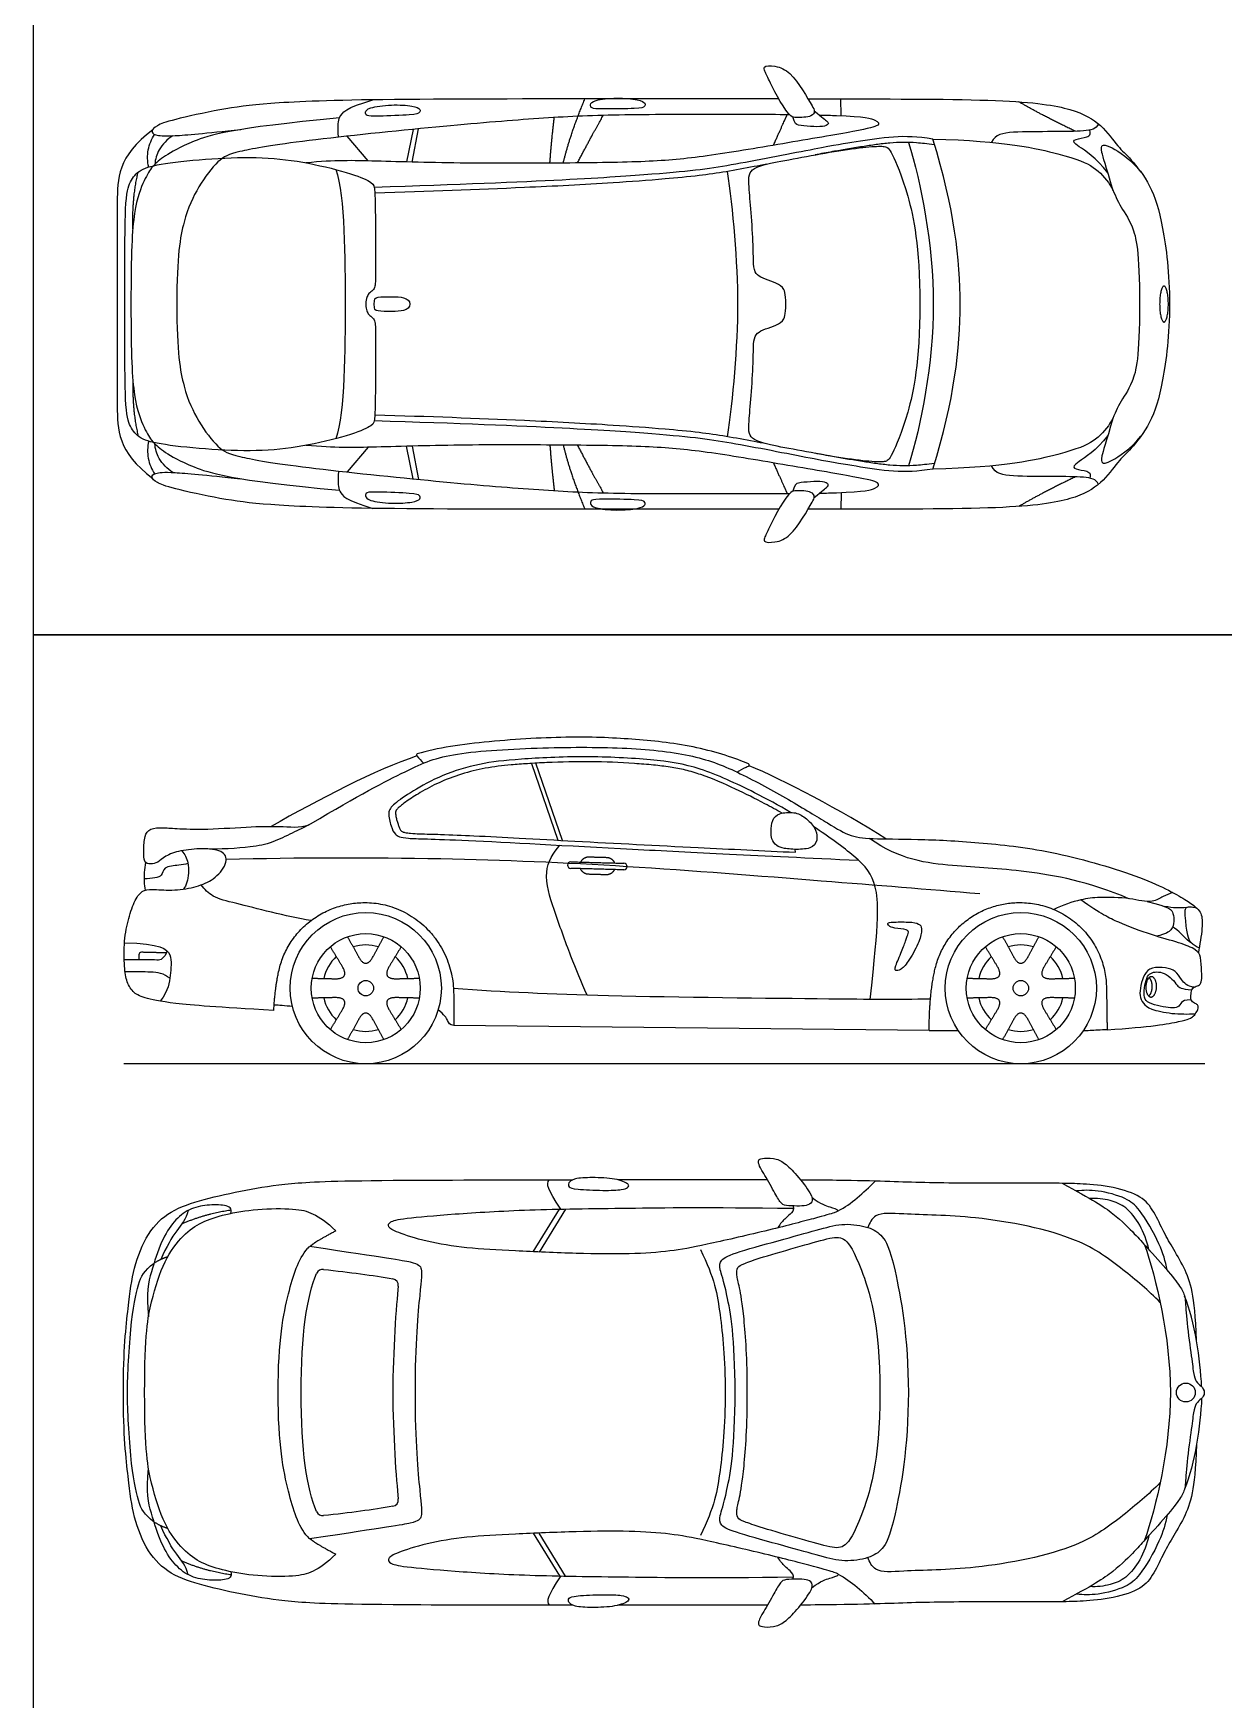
# Model space of a CAD drawing. Header units: millimetres. Extents: x 0.5 to 46.1, y 0.3 to 28.2.
# Drawn here: x 11.79 to 16.89, y 14.32 to 21.47 of the extents above; entities that cross this region are included whole.
import ezdxf

# ---------------------------------------------------------------- set-up
doc = ezdxf.new("R2010")
doc.units = ezdxf.units.MM
for name, color, linetype, true_color in [('AG-DETAIL', 7, 'Continuous', 0x66ffff), ('AG-DIAGRAM', 7, 'Continuous', 0xfecc66), ('AG-TRANSPORT', 7, 'Continuous', 0x66ccff), ('X-VPRT', 6, 'Continuous', 0xff00ff)]:
    doc.layers.add(name, color=color, linetype=linetype, true_color=true_color)

msp = doc.modelspace()

# ---------------------------------------------------------------- linework, layer by layer
at = {"layer": 'AG-DETAIL'}
msp.add_open_spline([(15.8475, 17.7773), (15.621, 17.7964), (15.1685, 17.8321), (14.3244, 17.8997), (13.5372, 17.9332), (12.9215, 17.9325), (12.615, 17.9243)], degree=3, knots=[0, 0, 0, 0, 1.495798, 3.151066, 4.771903, 6.509176, 6.509176, 6.509176, 6.509176], dxfattribs=at)
at = {"layer": 'AG-DIAGRAM'}
msp.add_lwpolyline([(16.8134, 17.0487), (12.1754, 17.0487)], dxfattribs=at)
at = {"layer": 'AG-TRANSPORT'}
for p, q in [((13.2244, 20.921), (13.1331, 21.0269)), ((13.2244, 19.6928), (13.1331, 19.5869)), ((15.0565, 17.9557), (15.0561, 17.9683)), ((15.6305, 17.1918), (15.7553, 17.1909))]:
    msp.add_line(p, q, dxfattribs=at)
for points in [[(13.4164, 21.0563), (13.389, 20.9166)], [(13.4123, 20.9161), (13.4403, 21.0587)], [(13.4164, 19.5575), (13.389, 19.6972)], [(13.4123, 19.6977), (13.4403, 19.5551)], [(13.9252, 18.3367), (14.0382, 18.0074)], [(14.0572, 18.0063), (13.9434, 18.3378)], [(15.6305, 17.1918), (13.5907, 17.2124)], [(13.9323, 16.2422), (14.0448, 16.4251)], [(14.0703, 16.4256), (13.9568, 16.2411)], [(13.9323, 15.0346), (14.0448, 14.8517)], [(14.0703, 14.8512), (13.9568, 15.0356)]]:
    msp.add_lwpolyline(points, dxfattribs=at)
for centre, radius in [((13.2136, 17.3728), 0.3242), ((16.0236, 17.3728), 0.3242), ((13.2136, 17.3728), 0.2338), ((16.0236, 17.3728), 0.2338), ((13.2136, 17.3728), 0.0332), ((16.0236, 17.3728), 0.0332), ((16.7315, 15.6384), 0.0405)]:
    msp.add_circle(centre, radius, dxfattribs=at)
for centre, radius, start, end in [((13.4361, 18.3725), 0.00515, 107.06202, 223.40154), ((14.8533, 18.3299), 0.00515, 292.63228, 65.55084), ((14.093, 17.9007), 0.0142, 88.39099, 178.39099), ((14.093, 17.9007), 0.0142, 178.39099, 268.39099), ((14.3208, 17.8944), 0.0142, 268.39099, 358.39099), ((14.3208, 17.8944), 0.0142, 358.39099, 88.39099), ((12.2512, 17.5156), 0.0111, 88.61754, 180.36477), ((13.2136, 17.3728), 0.1853, 72.96435, 107.03565), ((16.0236, 17.3728), 0.1853, 72.96435, 107.03565), ((13.2136, 17.3728), 0.1853, 132.96435, 167.03565), ((13.2136, 17.3728), 0.1853, 12.96435, 47.03565), ((16.0236, 17.3728), 0.1853, 132.96435, 167.03565), ((16.0236, 17.3728), 0.1853, 12.96435, 47.03565), ((13.2136, 17.3728), 0.1853, 192.96435, 227.03565), ((13.2136, 17.3728), 0.1853, 312.96435, 347.03565), ((16.0236, 17.3728), 0.1853, 192.96435, 227.03565), ((16.0236, 17.3728), 0.1853, 312.96435, 347.03565), ((13.2136, 17.3728), 0.1853, 252.96435, 287.03565), ((16.0236, 17.3728), 0.1853, 252.96435, 287.03565), ((12.9798, 16.2451), 0.02, 81.30787, 140.37829), ((13.0294, 16.1377), 0.0289, 84.00788, 156.31137), ((13.3245, 16.0979), 0.0289, 353.27075, 80.11591), ((13.3245, 15.1788), 0.0289, 279.88409, 6.72925), ((13.0294, 15.1391), 0.0289, 203.68863, 275.99212), ((12.9798, 15.0317), 0.02, 219.62171, 278.69213)]:
    msp.add_arc(centre, radius, start, end, dxfattribs=at)
for points, knots in [([(15.1235, 21.1144), (15.1327, 21.1189), (15.142, 21.1338), (15.1191, 21.1707), (15.0529, 21.2947), (14.9779, 21.3304), (14.916, 21.3297), (14.9279, 21.3007), (14.9471, 21.2575), (15.0259, 21.1079), (15.0638, 21.1077), (15.1079, 21.1068), (15.1235, 21.1144)], [0, 0, 0, 0, 0.286608, 0.581985, 1.61005, 2.12597, 2.521934, 2.762468, 3.195182, 3.933632, 4.190039, 4.673772, 4.673772, 4.673772, 4.673772]), ([(14.9856, 21.1869), (14.7713, 21.1869), (14.2294, 21.1869), (13.1537, 21.1869), (12.7716, 21.1677), (12.5965, 21.1446), (12.3708, 21.0948), (12.3139, 21.0726), (12.2904, 21.0473), (12.3054, 21.0317), (12.3672, 21.0242), (12.5212, 21.0399), (12.6772, 21.0559)], [8.102924, 8.102924, 8.102924, 8.102924, 8.824718, 9.805242, 10.785767, 11.766291, 12.746815, 13.727339, 14.707863, 15.688388, 16.668912, 17.649436, 17.649436, 17.649436, 17.649436]), ([(15.1108, 21.1869), (15.1444, 21.1869), (15.4582, 21.1869), (16.0005, 21.1869), (16.2577, 21.1456), (16.3725, 21.0786), (16.4431, 20.9754), (16.4898, 20.9386), (16.5829, 20.8202), (16.6333, 20.6604), (16.6614, 20.4387), (16.6614, 20.3069)], [-7.960455, -7.960455, -7.960455, -7.960455, -7.844194, -6.86367, -5.883145, -4.902621, -3.922097, -2.941573, -1.961048, -0.980524, 0, 0, 0, 0]), ([(15.2528, 21.1152), (15.2524, 21.1335), (15.2521, 21.17), (15.2521, 21.1813), (15.2521, 21.1869)], [0, 0, 0, 0, 0.4242077, 0.6594247, 0.6594247, 0.6594247, 0.6594247]), ([(13.1008, 21.1054), (12.6321, 21.062), (12.4474, 20.9991), (12.3463, 20.9396), (12.2969, 20.8989), (12.266, 20.8466), (12.2157, 20.7257), (12.2063, 20.5255), (12.2063, 20.3069)], [-4.286256, -4.286256, -4.286256, -4.286256, -3.578947, -2.863158, -2.147368, -1.431579, -0.715789, 0, 0, 0, 0]), ([(15.0315, 21.1192), (14.9273, 21.1199), (14.6055, 21.1199), (14.2311, 21.1199), (13.9294, 21.1024), (13.5223, 21.0684), (12.8709, 21.0004), (12.6463, 20.958), (12.5845, 20.9322), (12.4929, 20.8118), (12.431, 20.6765), (12.403, 20.5138), (12.403, 20.3069)], [-9.454324, -9.454324, -9.454324, -9.454324, -8.889639, -7.901901, -6.914164, -5.926426, -4.938688, -3.950951, -2.963213, -1.975475, -0.987738, 0, 0, 0, 0]), ([(15.1601, 21.1177), (15.187, 21.1172), (15.352, 21.1133), (15.4085, 21.0958), (15.4227, 21.0727), (15.3492, 21.0541), (15.0025, 20.9948), (14.6591, 20.9367), (14.433, 20.9158), (14.0775, 20.9115), (13.6419, 20.9093), (13.2239, 20.9213), (13.0856, 20.9246), (12.9568, 20.9129)], [9.704682, 9.704682, 9.704682, 9.704682, 9.877377, 10.865114, 11.852852, 12.84059, 13.828327, 14.816065, 15.803803, 16.791541, 17.779278, 18.767016, 19.754754, 19.754754, 19.754754, 19.754754]), ([(12.2823, 20.8948), (12.277, 20.9188), (12.275, 20.9693), (12.2947, 21.0148), (12.3079, 21.035)], [0, 0, 0, 0, 0.491018, 0.9772508, 0.9772508, 0.9772508, 0.9772508]), ([(12.3865, 21.0289), (12.3625, 21.0142), (12.3211, 20.972), (12.3107, 20.9278), (12.3086, 20.9062)], [0, 0, 0, 0, 0.526678, 0.9891666, 0.9891666, 0.9891666, 0.9891666]), ([(15.646, 21.0149), (15.5798, 21.025), (15.4819, 21.0293), (15.3091, 21.0013), (15.1854, 20.9818), (14.7693, 20.8983), (14.5463, 20.8677), (13.9863, 20.8314), (13.2503, 20.8075)], [0, 0, 0, 0, 1.317617, 2.635234, 3.952851, 5.270468, 6.588086, 7.888729, 7.888729, 7.888729, 7.888729]), ([(15.6534, 20.9907), (15.6206, 20.994), (15.5796, 20.9992), (15.5194, 21.0016), (15.4613, 20.9983), (15.4029, 20.9913), (15.3413, 20.9817), (15.2791, 20.9718), (15.2114, 20.9602), (15.166, 20.9517), (15.1409, 20.9469)], [0, 0, 0, 0, 0.216783, 0.406007, 0.592312, 0.789034, 0.984436, 1.20584, 1.409578, 1.660471, 1.660471, 1.660471, 1.660471]), ([(14.9326, 20.9066), (14.9149, 20.9032), (14.8571, 20.8921), (14.7613, 20.8745), (14.6339, 20.8559), (14.4723, 20.8408), (14.2223, 20.8225), (13.8166, 20.8022), (13.4851, 20.7899), (13.2525, 20.7829)], [2.356788, 2.356788, 2.356788, 2.356788, 2.533837, 2.935877, 3.316053, 3.800352, 4.532864, 5.78325, 7.798259, 7.798259, 7.798259, 7.798259]), ([(12.2063, 20.3069), (12.2063, 20.0883), (12.2157, 19.8882), (12.266, 19.7672), (12.2969, 19.7149), (12.3463, 19.6742), (12.4474, 19.6147), (12.6321, 19.5518), (13.1008, 19.5084)], [0, 0, 0, 0, 0.715789, 1.431579, 2.147368, 2.863158, 3.578947, 4.286256, 4.286256, 4.286256, 4.286256]), ([(12.403, 20.3069), (12.403, 20.1), (12.431, 19.9373), (12.4929, 19.802), (12.5845, 19.6817), (12.6463, 19.6558), (12.8709, 19.6134), (13.5223, 19.5454), (13.9294, 19.5114), (14.2311, 19.4939), (14.6055, 19.4939), (14.9273, 19.4939), (15.0315, 19.4946)], [0, 0, 0, 0, 0.987738, 1.975475, 2.963213, 3.950951, 4.938688, 5.926426, 6.914164, 7.901901, 8.889639, 9.454324, 9.454324, 9.454324, 9.454324]), ([(16.6614, 20.3069), (16.6614, 20.1751), (16.6333, 19.9534), (16.5829, 19.7936), (16.4898, 19.6752), (16.4431, 19.6385), (16.3725, 19.5352), (16.2577, 19.4682), (16.0005, 19.4269), (15.4582, 19.4269), (15.1444, 19.4269), (15.1108, 19.4269)], [0, 0, 0, 0, 0.980524, 1.961048, 2.941573, 3.922097, 4.902621, 5.883145, 6.86367, 7.844194, 7.960455, 7.960455, 7.960455, 7.960455]), ([(15.646, 19.5989), (15.5798, 19.5888), (15.4819, 19.5845), (15.3091, 19.6125), (15.1854, 19.632), (14.7693, 19.7155), (14.5463, 19.7461), (13.9863, 19.7824), (13.2503, 19.8063)], [0, 0, 0, 0, 1.317617, 2.635234, 3.952851, 5.270468, 6.588086, 7.888729, 7.888729, 7.888729, 7.888729]), ([(14.9326, 19.7072), (14.9149, 19.7106), (14.8571, 19.7217), (14.7613, 19.7393), (14.6339, 19.758), (14.4723, 19.773), (14.2223, 19.7913), (13.8166, 19.8116), (13.4851, 19.8239), (13.2525, 19.8309)], [2.356788, 2.356788, 2.356788, 2.356788, 2.533837, 2.935877, 3.316053, 3.800352, 4.532864, 5.78325, 7.798259, 7.798259, 7.798259, 7.798259]), ([(12.2823, 19.719), (12.277, 19.695), (12.275, 19.6445), (12.2947, 19.599), (12.3079, 19.5788)], [0, 0, 0, 0, 0.491018, 0.9772508, 0.9772508, 0.9772508, 0.9772508]), ([(12.3865, 19.5849), (12.3625, 19.5996), (12.3211, 19.6418), (12.3107, 19.686), (12.3086, 19.7076)], [0, 0, 0, 0, 0.526678, 0.9891666, 0.9891666, 0.9891666, 0.9891666]), ([(15.1601, 19.4961), (15.187, 19.4966), (15.352, 19.5005), (15.4085, 19.518), (15.4227, 19.5411), (15.3492, 19.5597), (15.0025, 19.619), (14.6591, 19.6771), (14.433, 19.698), (14.0775, 19.7024), (13.6419, 19.7045), (13.2239, 19.6925), (13.0856, 19.6892), (12.9568, 19.7009)], [9.704682, 9.704682, 9.704682, 9.704682, 9.877377, 10.865114, 11.852852, 12.84059, 13.828327, 14.816065, 15.803803, 16.791541, 17.779278, 18.767016, 19.754754, 19.754754, 19.754754, 19.754754]), ([(15.6534, 19.6231), (15.6206, 19.6198), (15.5796, 19.6146), (15.5194, 19.6122), (15.4613, 19.6155), (15.4029, 19.6225), (15.3413, 19.6321), (15.2791, 19.642), (15.2114, 19.6536), (15.166, 19.6621), (15.1409, 19.6669)], [0, 0, 0, 0, 0.216783, 0.406007, 0.592312, 0.789034, 0.984436, 1.20584, 1.409578, 1.660471, 1.660471, 1.660471, 1.660471]), ([(14.9856, 19.4269), (14.7713, 19.4269), (14.2294, 19.4269), (13.1537, 19.4269), (12.7716, 19.4461), (12.5965, 19.4692), (12.3708, 19.519), (12.3139, 19.5412), (12.2904, 19.5665), (12.3054, 19.5821), (12.3672, 19.5896), (12.5212, 19.5739), (12.6772, 19.5579)], [8.102924, 8.102924, 8.102924, 8.102924, 8.824718, 9.805242, 10.785767, 11.766291, 12.746815, 13.727339, 14.707863, 15.688388, 16.668912, 17.649436, 17.649436, 17.649436, 17.649436]), ([(15.1235, 19.4994), (15.1327, 19.4949), (15.142, 19.48), (15.1191, 19.4432), (15.0529, 19.3191), (14.9779, 19.2834), (14.916, 19.2841), (14.9279, 19.3131), (14.9471, 19.3563), (15.0259, 19.5059), (15.0638, 19.5061), (15.1079, 19.507), (15.1235, 19.4994)], [0, 0, 0, 0, 0.286608, 0.581985, 1.61005, 2.12597, 2.521934, 2.762468, 3.195182, 3.933632, 4.190039, 4.673772, 4.673772, 4.673772, 4.673772]), ([(15.2528, 19.4986), (15.2524, 19.4803), (15.2521, 19.4438), (15.2521, 19.4325), (15.2521, 19.4269)], [0, 0, 0, 0, 0.4242077, 0.6594247, 0.6594247, 0.6594247, 0.6594247]), ([(14.8555, 18.3346), (14.8019, 18.3589), (14.6262, 18.4143), (14.3717, 18.4421), (14.1093, 18.4545), (13.7424, 18.4349), (13.5184, 18.4031), (13.4346, 18.3774)], [0.719921, 0.719921, 0.719921, 0.719921, 1.615592, 2.574114, 3.532635, 4.491156, 5.420232, 5.420232, 5.420232, 5.420232]), ([(12.8191, 17.277), (12.5754, 17.2914), (12.3648, 17.307), (12.2567, 17.3326), (12.2122, 17.3538), (12.1854, 17.4051), (12.1765, 17.4686), (12.1765, 17.5933), (12.1988, 17.6836), (12.2267, 17.7638), (12.2634, 17.7983), (12.3069, 17.7961), (12.4071, 17.7905), (12.5007, 17.8106), (12.5687, 17.8406), (12.6277, 17.9175), (12.601, 17.9654), (12.5152, 17.9732), (12.4149, 17.9643), (12.3503, 17.9398), (12.3214, 17.9086), (12.2902, 17.9052), (12.2612, 17.9086), (12.2601, 17.9621), (12.2645, 18.0289), (12.2846, 18.059), (12.3459, 18.0623), (12.389, 18.0574), (12.5235, 18.052), (12.7373, 18.0674), (12.8555, 18.0674), (12.9492, 18.0602), (12.9792, 18.0785), (13.1824, 18.201), (13.4163, 18.3201), (13.561, 18.3837), (13.9828, 18.4071), (14.3468, 18.4071), (14.6325, 18.3742), (14.8139, 18.3008), (15.0341, 18.179), (15.2082, 18.0725), (15.2948, 18.0202), (15.3878, 18.0121), (15.6027, 18.013), (15.8732, 17.9973), (16.1853, 17.9593), (16.5888, 17.8372), (16.7646, 17.7325), (16.8007, 17.6966), (16.8048, 17.6394), (16.7912, 17.5583), (16.7855, 17.5255)], [0, 0, 0, 0, 0.300025, 0.600051, 0.900076, 1.200102, 1.500127, 1.800153, 2.100178, 2.400204, 2.700229, 3.000255, 3.30028, 3.600305, 3.900331, 4.200356, 4.500382, 4.800407, 5.100433, 5.400458, 5.700484, 6.000509, 6.300535, 6.60056, 6.900585, 7.200611, 7.500636, 7.800662, 8.100687, 8.400713, 8.700738, 9.000764, 9.000764, 9.000764, 9.774919, 10.549075, 11.32323, 12.097386, 12.871541, 13.645697, 14.419852, 15.194008, 15.968163, 16.742319, 17.516475, 18.29063, 19.064786, 19.838941, 20.613097, 21.387252, 22.161408, 22.935563, 22.935563, 22.935563, 22.935563]), ([(15.0359, 18.1268), (14.9851, 18.1568), (14.8602, 18.2244), (14.6377, 18.3262), (14.455, 18.354), (14.1509, 18.3707), (13.8579, 18.3551), (13.7041, 18.3384), (13.5381, 18.2883), (13.41, 18.2159), (13.3287, 18.1602), (13.3053, 18.1279), (13.3229, 18.0645), (13.3368, 18.0302), (13.3735, 18.0126), (13.5531, 18.0141), (14.3177, 17.9697), (14.8877, 17.9429), (15.3277, 17.9212)], [2.893522, 2.893522, 2.893522, 2.893522, 3.493732, 4.367166, 5.240599, 6.114032, 6.987465, 7.860898, 8.734331, 9.607764, 10.481197, 11.354631, 12.228064, 13.101497, 13.97493, 14.848363, 15.721796, 16.521468, 16.521468, 16.521468, 16.521468]), ([(14.9995, 18.1235), (14.9751, 18.1374), (14.9095, 18.1736), (14.7944, 18.2312), (14.6807, 18.2806), (14.5857, 18.3091), (14.5176, 18.322), (14.4445, 18.3304), (14.3309, 18.3395), (14.1781, 18.346), (14.0252, 18.3426), (13.9115, 18.336), (13.8234, 18.3296), (13.7281, 18.3187), (13.6244, 18.2929), (13.5306, 18.2579), (13.4519, 18.2153), (13.3975, 18.1813), (13.3744, 18.1635), (13.3574, 18.1503), (13.3477, 18.1411), (13.3418, 18.1325), (13.3407, 18.1225), (13.3435, 18.1076), (13.3469, 18.0924), (13.3515, 18.0776), (13.3558, 18.065), (13.36, 18.0542), (13.3645, 18.048), (13.3692, 18.0443), (13.375, 18.0423), (13.3871, 18.0391), (13.4123, 18.0359), (13.4571, 18.0346), (13.5503, 18.032), (13.6938, 18.0259), (13.886, 18.0158), (14.2068, 17.998), (14.602, 17.9778), (14.9174, 17.9625), (15.0565, 17.9557)], [0.097424, 0.097424, 0.097424, 0.097424, 0.373392, 0.835181, 1.363856, 1.591872, 1.810373, 2.045015, 2.316187, 2.932066, 3.548836, 3.821541, 4.052316, 4.418463, 4.764192, 5.102327, 5.401686, 5.64329, 5.734681, 5.79136, 5.839281, 5.866471, 5.892677, 5.936326, 5.990482, 6.045082, 6.089607, 6.121155, 6.144033, 6.16397, 6.179637, 6.204244, 6.286447, 6.428683, 6.735159, 7.204093, 7.84253, 8.629029, 10.367003, 11.737279, 11.737279, 11.737279, 11.737279]), ([(14.8056, 18.2999), (14.8183, 18.3075), (14.8388, 18.318), (14.8521, 18.3238), (14.8553, 18.3251)], [0, 0, 0, 0, 0.3818077, 0.511339, 0.511339, 0.511339, 0.511339]), ([(12.9694, 18.0735), (12.948, 18.0628), (12.9044, 18.0411), (12.8007, 17.9911), (12.7199, 17.9772), (12.5866, 17.9666), (12.5172, 17.9704)], [0, 0, 0, 0, 0.485896, 0.932611, 1.529678, 2.356725, 2.356725, 2.356725, 2.356725]), ([(15.3774, 17.3247), (15.4164, 17.6678), (15.4108, 17.8293), (15.3363, 17.9241), (15.1996, 18.0227), (15.135, 18.0651)], [0, 0, 0, 0, 0.873433, 1.746866, 2.504855, 2.504855, 2.504855, 2.504855]), ([(12.4248, 17.9625), (12.4365, 17.9469), (12.4583, 17.914), (12.45, 17.8253), (12.4379, 17.8069), (12.4323, 17.7977)], [0, 0, 0, 0, 0.438001, 0.960068, 1.286332, 1.286332, 1.286332, 1.286332]), ([(14.1631, 17.3426), (14.1384, 17.3996), (14.0911, 17.5121), (14.0252, 17.6963), (13.9684, 17.8722), (14.0183, 17.9545), (14.0459, 17.9858)], [0, 0, 0, 0, 0.781766, 1.645611, 2.339792, 2.980722, 2.980722, 2.980722, 2.980722]), ([(12.2683, 17.7935), (12.2661, 17.8058), (12.2622, 17.8307), (12.2646, 17.8852), (12.2699, 17.9117)], [0, 0, 0, 0, 0.3510695, 0.866823, 0.866823, 0.866823, 0.866823]), ([(12.451, 17.9072), (12.4377, 17.905), (12.4138, 17.8979), (12.3461, 17.8977), (12.3403, 17.8523), (12.314, 17.8463), (12.2803, 17.8417), (12.2638, 17.8411)], [0, 0, 0, 0, 0.36472, 0.80512, 1.140877, 1.456343, 1.736603, 1.736603, 1.736603, 1.736603]), ([(12.9785, 17.6625), (12.871, 17.6802), (12.6667, 17.7359), (12.5591, 17.7584), (12.5214, 17.7972), (12.507, 17.8157)], [0, 0, 0, 0, 1.035487, 1.626317, 2.106786, 2.106786, 2.106786, 2.106786]), ([(16.6748, 17.7836), (16.6614, 17.7777), (16.6334, 17.7678), (16.5858, 17.7343), (16.489, 17.7617), (16.362, 17.7633), (16.2813, 17.7554), (16.2019, 17.7287), (16.1657, 17.71)], [0, 0, 0, 0, 0.379213, 0.792788, 1.357376, 2.003757, 2.525654, 3.158894, 3.158894, 3.158894, 3.158894]), ([(16.7888, 17.5452), (16.7764, 17.5495), (16.7525, 17.5649), (16.7368, 17.5993), (16.7309, 17.6612), (16.7273, 17.7008), (16.7308, 17.722), (16.7567, 17.7217), (16.7701, 17.7198), (16.777, 17.7174)], [0, 0, 0, 0, 0.359425, 0.707309, 1.161715, 1.528442, 1.760696, 2.028398, 2.295792, 2.295792, 2.295792, 2.295792]), ([(12.3609, 17.5329), (12.3577, 17.5186), (12.3366, 17.4899), (12.3119, 17.4959), (12.2221, 17.494), (12.1774, 17.4942)], [0, 0, 0, 0, 0.380848, 0.671496, 1.203764, 1.203764, 1.203764, 1.203764]), ([(12.3728, 17.4159), (12.3603, 17.4244), (12.3331, 17.4429), (12.2532, 17.4419), (12.2013, 17.4426), (12.181, 17.4425)], [0, 0, 0, 0, 0.385399, 0.92907, 1.278661, 1.278661, 1.278661, 1.278661]), ([(15.6359, 17.3258), (15.4885, 17.3231), (15.2078, 17.3265), (14.2342, 17.3357), (13.8093, 17.3554), (13.5898, 17.3713)], [0, 0, 0, 0, 1.204642, 2.965239, 4.436836, 4.436836, 4.436836, 4.436836]), ([(12.8991, 17.2943), (12.8842, 17.2957), (12.8544, 17.2982), (12.8318, 17.2997), (12.8205, 17.3004)], [0, 0, 0, 0, 0.383575, 0.7174876, 0.7174876, 0.7174876, 0.7174876]), ([(16.3934, 17.1945), (16.3691, 17.1936), (16.3205, 17.191), (16.3005, 17.1896), (16.2905, 17.1889)], [0, 0, 0, 0, 0.4890966, 0.8032596, 0.8032596, 0.8032596, 0.8032596]), ([(12.1737, 15.6384), (12.1737, 15.8208), (12.1968, 16.0253), (12.2148, 16.1701), (12.276, 16.3277), (12.3718, 16.4203), (12.5127, 16.4673), (12.7012, 16.5084), (12.8787, 16.5374), (13.1252, 16.5496), (13.8177, 16.5507), (14.1014, 16.5508)], [18.735534, 18.735534, 18.735534, 18.735534, 19.587149, 20.438764, 21.290379, 22.141994, 22.99361, 23.845225, 24.69684, 25.548455, 26.165326, 26.165326, 26.165326, 26.165326]), ([(14.9366, 16.5505), (14.7911, 16.5509), (14.5828, 16.5509), (14.336, 16.5509), (14.2945, 16.5509)], [10.6007845, 10.6007845, 10.6007845, 10.6007845, 11.0709972, 11.163998, 11.163998, 11.163998, 11.163998]), ([(16.7771, 15.8605), (16.7736, 15.9698), (16.7622, 16.0803), (16.7255, 16.1761), (16.6706, 16.2656), (16.6339, 16.3319), (16.5887, 16.4285), (16.5368, 16.4859), (16.4034, 16.5256), (16.2659, 16.5349), (16.2006, 16.536), (15.9464, 16.536), (15.5691, 16.537), (15.3906, 16.5474), (15.1367, 16.5496), (15.0792, 16.5499)], [0, 0, 0, 0, 0.851615, 1.70323, 2.554846, 3.406461, 4.258076, 5.109691, 5.961306, 6.812921, 7.664537, 8.516152, 9.367767, 10.219382, 10.435603, 10.435603, 10.435603, 10.435603]), ([(15.1279, 16.4744), (15.1663, 16.4457), (15.2085, 16.4347), (15.2473, 16.4199), (15.2334, 16.4123), (15.1583, 16.3899), (14.9355, 16.3321), (14.6514, 16.2676), (14.5257, 16.2439), (14.3524, 16.2311), (14.1259, 16.2337), (13.8423, 16.2459), (13.6435, 16.2562), (13.4705, 16.2851), (13.3379, 16.3276), (13.3064, 16.3495), (13.3135, 16.3713), (13.3637, 16.3849), (13.5792, 16.4041), (13.9002, 16.4241), (14.318, 16.4292), (14.6681, 16.4336), (15.0481, 16.429)], [0, 0, 0, 0, 0.640801, 1.281602, 1.922403, 2.563203, 3.204004, 3.844805, 4.485606, 5.126407, 5.767208, 6.408009, 7.04881, 7.68961, 8.330411, 8.971212, 9.612013, 10.252814, 10.893615, 11.534416, 12.175216, 12.797218, 12.797218, 12.797218, 12.797218]), ([(16.6521, 16.163), (16.6437, 16.2017), (16.6238, 16.2752), (16.5366, 16.4241), (16.476, 16.4752), (16.3531, 16.5081), (16.2927, 16.5064), (16.2619, 16.5031)], [0, 0, 0, 0, 0.624807, 1.361869, 1.875216, 2.502924, 3.054732, 3.054732, 3.054732, 3.054732]), ([(16.5727, 16.252), (16.5655, 16.2884), (16.5387, 16.3572), (16.4783, 16.4355), (16.4075, 16.4655), (16.3488, 16.4726), (16.32, 16.4705)], [0, 0, 0, 0, 0.604327, 1.163219, 1.657111, 2.190481, 2.190481, 2.190481, 2.190481]), ([(16.6215, 16.0248), (16.572, 16.0755), (16.4584, 16.17), (16.265, 16.3148), (15.8338, 16.3999), (15.5385, 16.4003), (15.3967, 16.4137), (15.3749, 16.365), (15.3675, 16.3463)], [0, 0, 0, 0, 0.835236, 1.721034, 2.921428, 3.928485, 4.555062, 4.999927, 4.999927, 4.999927, 4.999927]), ([(12.8376, 15.6384), (12.8376, 15.8645), (12.8814, 16.0772), (12.9225, 16.2073), (12.9644, 16.2578)], [5.556552, 5.556552, 5.556552, 5.556552, 6.635134, 7.654502, 7.654502, 7.654502, 7.654502]), ([(12.9828, 16.2648), (13.3066, 16.2153), (13.4328, 16.1978), (13.4562, 16.1743), (13.4503, 16.1077), (13.4248, 15.8528), (13.4248, 15.6384)], [-3.392634, -3.392634, -3.392634, -3.392634, -2.551704, -1.701416, -0.851128, -0.000839, -0.000839, -0.000839, -0.000839]), ([(14.1014, 14.7259), (13.8177, 14.726), (13.1252, 14.7271), (12.8787, 14.7394), (12.7012, 14.7683), (12.5127, 14.8095), (12.3718, 14.8564), (12.276, 14.9491), (12.2148, 15.1067), (12.1968, 15.2514), (12.1737, 15.456), (12.1737, 15.6384)], [11.305741, 11.305741, 11.305741, 11.305741, 11.922612, 12.774228, 13.625843, 14.477458, 15.329073, 16.180688, 17.032304, 17.883919, 18.735534, 18.735534, 18.735534, 18.735534]), ([(12.9644, 15.0189), (12.9225, 15.0695), (12.8814, 15.1996), (12.8376, 15.4122), (12.8376, 15.6384)], [3.458602, 3.458602, 3.458602, 3.458602, 4.477971, 5.556552, 5.556552, 5.556552, 5.556552]), ([(13.4248, 15.6384), (13.4248, 15.424), (13.4503, 15.1691), (13.4562, 15.1024), (13.4328, 15.079), (13.3066, 15.0614), (12.9828, 15.0119)], [-0.000839, -0.000839, -0.000839, -0.000839, 0.849449, 1.699737, 2.550025, 3.390956, 3.390956, 3.390956, 3.390956]), ([(16.7771, 15.4163), (16.7736, 15.307), (16.7622, 15.1964), (16.7255, 15.1006), (16.6706, 15.0111), (16.6339, 14.9449), (16.5887, 14.8482), (16.5368, 14.7908), (16.4034, 14.7512), (16.2659, 14.7419), (16.2006, 14.7408), (15.9464, 14.7408), (15.5691, 14.7398), (15.3906, 14.7293), (15.1367, 14.7272), (15.0792, 14.7268)], [0, 0, 0, 0, 0.851615, 1.70323, 2.554846, 3.406461, 4.258076, 5.109691, 5.961306, 6.812921, 7.664537, 8.516152, 9.367767, 10.219382, 10.435603, 10.435603, 10.435603, 10.435603]), ([(16.6215, 15.2519), (16.572, 15.2012), (16.4584, 15.1068), (16.265, 14.9619), (15.8338, 14.8769), (15.5385, 14.8764), (15.3967, 14.863), (15.3749, 14.9118), (15.3675, 14.9305)], [0, 0, 0, 0, 0.835236, 1.721034, 2.921428, 3.928485, 4.555062, 4.999927, 4.999927, 4.999927, 4.999927]), ([(16.6521, 15.1138), (16.6437, 15.075), (16.6238, 15.0016), (16.5366, 14.8526), (16.476, 14.8016), (16.3531, 14.7687), (16.2927, 14.7704), (16.2619, 14.7737)], [0, 0, 0, 0, 0.624807, 1.361869, 1.875216, 2.502924, 3.054732, 3.054732, 3.054732, 3.054732]), ([(15.1279, 14.8024), (15.1663, 14.8311), (15.2085, 14.8421), (15.2473, 14.8568), (15.2334, 14.8644), (15.1583, 14.8868), (14.9355, 14.9446), (14.6514, 15.0092), (14.5257, 15.0328), (14.3524, 15.0456), (14.1259, 15.0431), (13.8423, 15.0308), (13.6435, 15.0205), (13.4705, 14.9916), (13.3379, 14.9491), (13.3064, 14.9273), (13.3135, 14.9054), (13.3637, 14.8919), (13.5792, 14.8726), (13.9002, 14.8526), (14.318, 14.8476), (14.6681, 14.8431), (15.0481, 14.8477)], [0, 0, 0, 0, 0.640801, 1.281602, 1.922403, 2.563203, 3.204004, 3.844805, 4.485606, 5.126407, 5.767208, 6.408009, 7.04881, 7.68961, 8.330411, 8.971212, 9.612013, 10.252814, 10.893615, 11.534416, 12.175216, 12.797218, 12.797218, 12.797218, 12.797218]), ([(16.5727, 15.0247), (16.5655, 14.9883), (16.5387, 14.9195), (16.4783, 14.8413), (16.4075, 14.8112), (16.3488, 14.8041), (16.32, 14.8063)], [0, 0, 0, 0, 0.604327, 1.163219, 1.657111, 2.190481, 2.190481, 2.190481, 2.190481]), ([(14.9366, 14.7263), (14.7911, 14.7259), (14.5828, 14.7259), (14.336, 14.7259), (14.2945, 14.7259)], [10.6007845, 10.6007845, 10.6007845, 10.6007845, 11.0709972, 11.163998, 11.163998, 11.163998, 11.163998])]:
    msp.add_open_spline(points, degree=3, knots=knots, dxfattribs=at)
for points, degree in [([(13.0967, 21.0229), (13.0934, 21.079), (13.0957, 21.1052), (13.126, 21.149), (13.2444, 21.1831)], 3), ([(13.4004, 21.1187), (13.4328, 21.1213), (13.4453, 21.127), (13.4505, 21.1423), (13.4226, 21.1575), (13.3246, 21.1642), (13.2202, 21.1499), (13.2104, 21.1284), (13.2141, 21.1138), (13.251, 21.1116), (13.3681, 21.1162), (13.4004, 21.1187)], 3), ([(14.0605, 20.9118), (14.0913, 21.0381), (14.1537, 21.1869)], 2), ([(14.3656, 21.1459), (14.398, 21.1476), (14.4106, 21.1529), (14.4163, 21.168), (14.3889, 21.1841), (14.2911, 21.1935), (14.1863, 21.1822), (14.1759, 21.1609), (14.1792, 21.1463), (14.216, 21.143), (14.3332, 21.1443), (14.3656, 21.1459)], 3), ([(16.2582, 21.048), (16.1216, 21.1125), (16.015, 21.1746)], 2), ([(14.0033, 20.9113), (14.0126, 21.0276), (14.0221, 21.1071)], 2), ([(14.1216, 20.9123), (14.1823, 21.0282), (14.2324, 21.1165)], 2), ([(14.9622, 20.9881), (15.0046, 21.0819), (15.0211, 21.1192)], 2), ([(15.1375, 21.136), (15.1742, 21.1062), (15.1974, 21.0882), (15.2005, 21.0792), (15.1788, 21.0662), (15.1206, 21.069), (15.0635, 21.0733), (15.0536, 21.0808), (15.0449, 21.1096)], 3), ([(12.2996, 21.0551), (12.1476, 20.9391), (12.1476, 20.75), (12.1476, 20.5395), (12.1476, 20.3069)], 3), ([(15.7633, 20.3069), (15.7633, 20.4977), (15.7393, 20.7136), (15.646, 21.0149)], 3), ([(15.646, 21.0149), (15.9569, 21.0072), (16.2342, 20.9423), (16.3382, 20.8997), (16.4138, 20.8197), (16.4422, 20.7308), (16.5044, 20.6561), (16.5328, 20.5344), (16.5328, 20.3069)], 3), ([(16.3563, 21.0803), (16.3476, 21.057), (16.303, 21.0477), (16.1691, 21.0462), (15.9747, 21.047), (15.915, 21.0347), (15.8973, 21.0009)], 3), ([(16.397, 20.8698), (16.3455, 20.9361), (16.2512, 20.9937), (16.2447, 21.011), (16.2958, 21.0218), (16.326, 21.0268), (16.3203, 21.0534)], 3), ([(15.0151, 20.3069), (15.0151, 20.3529), (15.0058, 20.3833), (14.9632, 20.4013), (14.9148, 20.4177), (14.8851, 20.4346), (14.8758, 20.4736), (14.8769, 20.5465), (14.867, 20.7069), (14.8559, 20.8177), (14.8565, 20.8655), (14.8734, 20.8882), (14.937, 20.9104), (15.0804, 20.9355), (15.2472, 20.9669), (15.3854, 20.9839), (15.4449, 20.985), (15.4636, 20.9722), (15.5376, 20.8043), (15.5901, 20.5564), (15.5901, 20.3069)], 3), ([(15.5419, 21.0004), (15.5962, 20.8266), (15.6482, 20.5618), (15.6482, 20.3069)], 3), ([(16.4196, 20.7928), (16.3872, 20.9044), (16.3649, 20.9714), (16.3714, 20.9894), (16.3951, 20.9923), (16.4919, 20.9312), (16.5391, 20.8731)], 3), ([(12.18, 20.3069), (12.18, 20.5182), (12.18, 20.764), (12.2008, 20.8342), (12.2414, 20.8858), (12.3325, 20.9099), (12.553, 20.933), (12.7746, 20.9396), (12.9656, 20.9154), (13.1695, 20.8637), (13.2474, 20.8255), (13.253, 20.8066), (13.2554, 20.6517), (13.2554, 20.4149), (13.2546, 20.381), (13.2451, 20.3666), (13.2253, 20.3521), (13.2182, 20.3361), (13.214, 20.3218), (13.214, 20.3069)], 3), ([(12.2142, 20.6295), (12.2117, 20.7713), (12.2375, 20.873)], 2), ([(13.0854, 20.8841), (13.1248, 20.7698), (13.1248, 20.4982), (13.1248, 20.3069)], 3), ([(14.7636, 20.8756), (14.7877, 20.7213), (14.8087, 20.4839), (14.8087, 20.3069)], 3), ([(12.1476, 20.3069), (12.1476, 20.0744), (12.1476, 19.8638), (12.1476, 19.6747), (12.2996, 19.5587)], 3), ([(13.214, 20.3069), (13.214, 20.292), (13.2182, 20.2777), (13.2253, 20.2617), (13.2451, 20.2473), (13.2546, 20.2328), (13.2554, 20.1989), (13.2554, 19.9621), (13.253, 19.8072), (13.2474, 19.7883), (13.1695, 19.7501), (12.9656, 19.6984), (12.7746, 19.6743), (12.553, 19.6808), (12.3325, 19.7039), (12.2414, 19.728), (12.2008, 19.7796), (12.18, 19.8498), (12.18, 20.0956), (12.18, 20.3069)], 3), ([(13.1248, 20.3069), (13.1248, 20.1156), (13.1248, 19.844), (13.0854, 19.7297)], 3), ([(13.25, 20.3069), (13.25, 20.3298), (13.2557, 20.3386), (13.3284, 20.3386), (13.3781, 20.3378), (13.403, 20.3206), (13.403, 20.3069)], 3), ([(13.403, 20.3069), (13.403, 20.2932), (13.3781, 20.276), (13.3284, 20.2752), (13.2557, 20.2752), (13.25, 20.284), (13.25, 20.3069)], 3), ([(14.8087, 20.3069), (14.8087, 20.1299), (14.7877, 19.8925), (14.7636, 19.7382)], 3), ([(15.5901, 20.3069), (15.5901, 20.0574), (15.5376, 19.8095), (15.4636, 19.6416), (15.4449, 19.6288), (15.3854, 19.6299), (15.2472, 19.6469), (15.0804, 19.6783), (14.937, 19.7034), (14.8734, 19.7256), (14.8565, 19.7483), (14.8559, 19.7961), (14.867, 19.9069), (14.8769, 20.0673), (14.8758, 20.1402), (14.8851, 20.1792), (14.9148, 20.1961), (14.9632, 20.2125), (15.0058, 20.2306), (15.0151, 20.2609), (15.0151, 20.3069)], 3), ([(15.6482, 20.3069), (15.6482, 20.052), (15.5962, 19.7872), (15.5419, 19.6134)], 3), ([(16.5328, 20.3069), (16.5328, 20.0794), (16.5044, 19.9577), (16.4422, 19.883), (16.4138, 19.7941), (16.3382, 19.7141), (16.2342, 19.6715), (15.9569, 19.6066), (15.646, 19.5989)], 3), ([(15.646, 19.5989), (15.7393, 19.9002), (15.7633, 20.1161), (15.7633, 20.3069)], 3), ([(12.2142, 19.9843), (12.2117, 19.8425), (12.2375, 19.7408)], 2), ([(16.4196, 19.821), (16.3872, 19.7094), (16.3649, 19.6424), (16.3714, 19.6244), (16.3951, 19.6216), (16.4919, 19.6826), (16.5391, 19.7407)], 3), ([(16.397, 19.744), (16.3455, 19.6777), (16.2512, 19.6201), (16.2447, 19.6028), (16.2958, 19.592), (16.326, 19.587), (16.3203, 19.5604)], 3), ([(14.0033, 19.7025), (14.0126, 19.5862), (14.0221, 19.5067)], 2), ([(14.0605, 19.702), (14.0913, 19.5757), (14.1537, 19.4269)], 2), ([(14.1216, 19.7015), (14.1823, 19.5856), (14.2324, 19.4973)], 2), ([(13.0967, 19.5909), (13.0934, 19.5348), (13.0957, 19.5086), (13.126, 19.4648), (13.2444, 19.4307)], 3), ([(14.9622, 19.6257), (15.0046, 19.5319), (15.0211, 19.4946)], 2), ([(16.3563, 19.5335), (16.3476, 19.5568), (16.303, 19.5661), (16.1691, 19.5676), (15.9747, 19.5668), (15.915, 19.5791), (15.8973, 19.6129)], 3), ([(15.1375, 19.4778), (15.1742, 19.5076), (15.1974, 19.5256), (15.2005, 19.5346), (15.1788, 19.5476), (15.1206, 19.5448), (15.0635, 19.5405), (15.0536, 19.533), (15.0449, 19.5042)], 3), ([(16.2582, 19.5658), (16.1216, 19.5013), (16.015, 19.4392)], 2), ([(13.4004, 19.4951), (13.4328, 19.4925), (13.4453, 19.4868), (13.4505, 19.4715), (13.4226, 19.4563), (13.3246, 19.4496), (13.2202, 19.4639), (13.2104, 19.4854), (13.2141, 19.5), (13.251, 19.5022), (13.3681, 19.4976), (13.4004, 19.4951)], 3), ([(14.3656, 19.4679), (14.398, 19.4662), (14.4106, 19.4609), (14.4163, 19.4458), (14.3889, 19.4297), (14.2911, 19.4203), (14.1863, 19.4316), (14.1759, 19.4529), (14.1792, 19.4675), (14.216, 19.4708), (14.3332, 19.4696), (14.3656, 19.4679)], 3), ([(13.4324, 18.3689), (13.2592, 18.3109), (13.0087, 18.1802), (12.8083, 18.0668)], 3), ([(13.4324, 18.3689), (13.4422, 18.3586), (13.452, 18.3482), (13.4618, 18.3378)], 3), ([(15.4451, 18.013), (15.2562, 18.1336), (15.0028, 18.2678), (14.8576, 18.327)], 3), ([(14.9559, 18.0127), (14.9598, 18.0028), (14.9756, 17.9818), (15.004, 17.9718), (15.0692, 17.9658), (15.1396, 17.9741), (15.153, 18.0191), (15.1437, 18.0594), (15.0992, 18.1073), (15.0536, 18.1304), (14.9831, 18.1245), (14.9553, 18.0967), (14.9518, 18.0416), (14.9519, 18.0227), (14.9559, 18.0127)], 3), ([(16.4871, 17.7565), (16.3151, 17.8303), (16.0199, 17.8838), (15.7447, 17.8938), (15.5029, 17.9224), (15.3747, 18.0148)], 3), ([(14.3204, 17.8802), (14.2065, 17.8834), (14.0926, 17.8866)], 2), ([(14.0934, 17.9149), (14.2073, 17.9117), (14.3212, 17.9085)], 2), ([(16.3934, 17.1945), (16.5802, 17.206), (16.7336, 17.2339), (16.7646, 17.2487), (16.7868, 17.2844), (16.7841, 17.3006), (16.7735, 17.3065), (16.7539, 17.3148), (16.7522, 17.3414), (16.7563, 17.3681), (16.7699, 17.3805), (16.793, 17.3841), (16.8001, 17.4048), (16.7995, 17.4403), (16.7961, 17.5115), (16.7808, 17.5368), (16.7077, 17.5684), (16.5913, 17.5972), (16.4334, 17.6568), (16.3683, 17.6908), (16.2806, 17.7515)], 3), ([(16.5651, 17.7446), (16.6646, 17.722), (16.6799, 17.6913), (16.6813, 17.6601), (16.6737, 17.6208), (16.6444, 17.605), (16.6061, 17.5956)], 3), ([(15.5079, 17.4536), (15.5168, 17.4591), (15.5377, 17.4797), (15.5881, 17.5685), (15.6017, 17.6235), (15.5934, 17.646), (15.5656, 17.6573), (15.4803, 17.6567), (15.4494, 17.6553), (15.4561, 17.639), (15.4758, 17.6298), (15.5424, 17.6246), (15.5424, 17.6097), (15.5314, 17.5824), (15.5151, 17.5349), (15.4815, 17.4591), (15.4844, 17.4467), (15.4991, 17.4481), (15.5079, 17.4536)], 3), ([(16.7345, 17.7189), (16.6999, 17.7161), (16.6817, 17.7151), (16.6384, 17.7238)], 3), ([(13.1356, 17.5933), (13.1589, 17.5508), (13.1821, 17.5083)], 2), ([(13.2451, 17.5083), (13.2683, 17.5508), (13.2916, 17.5933)], 2), ([(15.9456, 17.5933), (15.9689, 17.5508), (15.9921, 17.5083)], 2), ([(16.0551, 17.5083), (16.0783, 17.5508), (16.1016, 17.5933)], 2), ([(16.7599, 17.5624), (16.7263, 17.5842), (16.696, 17.6269), (16.6748, 17.6355)], 3), ([(12.1786, 17.5677), (12.3337, 17.5632), (12.3894, 17.5209), (12.3716, 17.4262), (12.3694, 17.366), (12.3316, 17.317)], 3), ([(12.2401, 17.5155), (12.2402, 17.505), (12.2402, 17.4945)], 2), ([(12.358, 17.5241), (12.3047, 17.5254), (12.2515, 17.5267)], 2), ([(13.112, 17.4678), (13.0868, 17.5092), (13.0616, 17.5506)], 2), ([(13.3655, 17.5506), (13.3404, 17.5092), (13.3152, 17.4678)], 2), ([(15.922, 17.4678), (15.8968, 17.5092), (15.8716, 17.5506)], 2), ([(16.1755, 17.5506), (16.1504, 17.5092), (16.1252, 17.4678)], 2), ([(13.0805, 17.4133), (13.1461, 17.4118), (13.112, 17.4678)], 2), ([(13.1821, 17.5083), (13.2136, 17.4508), (13.2451, 17.5083)], 2), ([(13.3152, 17.4678), (13.2811, 17.4118), (13.3467, 17.4133)], 2), ([(15.6305, 17.1918), (15.6305, 17.3507), (15.6565, 17.4582)], 2), ([(15.8905, 17.4133), (15.9561, 17.4118), (15.922, 17.4678)], 2), ([(15.9921, 17.5083), (16.0236, 17.4508), (16.0551, 17.5083)], 2), ([(16.1252, 17.4678), (16.0911, 17.4118), (16.1567, 17.4133)], 2), ([(16.7678, 17.3771), (16.7367, 17.3787), (16.7104, 17.4123), (16.6892, 17.4474), (16.6475, 17.4628), (16.5825, 17.4628), (16.5525, 17.4357), (16.5372, 17.3831), (16.5321, 17.34), (16.5474, 17.3071), (16.5745, 17.283), (16.6702, 17.261), (16.7404, 17.2618), (16.7721, 17.2625)], 3), ([(16.7548, 17.3227, 0.0008), (16.727, 17.3222, 0.0008), (16.7116, 17.3139, 0.0008), (16.7004, 17.2878, 0.0008), (16.6672, 17.2878, 0.0008), (16.624, 17.2937, 0.0008), (16.5689, 17.3079, 0.0008), (16.5518, 17.3304, 0.0008), (16.5518, 17.3737, 0.0008), (16.5636, 17.4193, 0.0008), (16.579, 17.4388, 0.0008), (16.6056, 17.4441, 0.0008), (16.6382, 17.4394, 0.0008), (16.6743, 17.4116, 0.0008), (16.6938, 17.3849, 0.0008), (16.7104, 17.3684, 0.0008), (16.7579, 17.3657, 0.0008)], 3), ([(12.9837, 17.4155), (13.0321, 17.4144), (13.0805, 17.4133)], 2), ([(13.3467, 17.4133), (13.3951, 17.4144), (13.4435, 17.4155)], 2), ([(15.7937, 17.4155), (15.8421, 17.4144), (15.8905, 17.4133)], 2), ([(16.1567, 17.4133), (16.2051, 17.4144), (16.2535, 17.4155)], 2), ([(16.3906, 17.3817), (16.3934, 17.2675), (16.3934, 17.1945)], 2), ([(13.0805, 17.3323), (13.0321, 17.3312), (12.9837, 17.3301)], 2), ([(13.112, 17.2778), (13.1461, 17.3338), (13.0805, 17.3323)], 2), ([(13.3467, 17.3323), (13.2811, 17.3338), (13.3152, 17.2778)], 2), ([(13.4435, 17.3301), (13.3951, 17.3312), (13.3467, 17.3323)], 2), ([(15.8905, 17.3323), (15.8421, 17.3312), (15.7937, 17.3301)], 2), ([(15.922, 17.2778), (15.9561, 17.3338), (15.8905, 17.3323)], 2), ([(16.1567, 17.3323), (16.0911, 17.3338), (16.1252, 17.2778)], 2), ([(16.2535, 17.3301), (16.2051, 17.3312), (16.1567, 17.3323)], 2), ([(13.0616, 17.1951), (13.0868, 17.2365), (13.112, 17.2778)], 2), ([(13.1821, 17.2374), (13.1589, 17.1949), (13.1356, 17.1524)], 2), ([(13.2451, 17.2374), (13.2136, 17.2949), (13.1821, 17.2374)], 2), ([(13.2916, 17.1524), (13.2683, 17.1949), (13.2451, 17.2374)], 2), ([(13.3152, 17.2778), (13.3404, 17.2365), (13.3655, 17.1951)], 2), ([(13.5907, 17.2124), (13.5738, 17.2147), (13.5668, 17.2318), (13.5516, 17.259), (13.524, 17.2794)], 3), ([(15.8716, 17.1951), (15.8968, 17.2365), (15.922, 17.2778)], 2), ([(15.9921, 17.2374), (15.9689, 17.1949), (15.9456, 17.1524)], 2), ([(16.0551, 17.2374), (16.0236, 17.2949), (15.9921, 17.2374)], 2), ([(16.1016, 17.1524), (16.0783, 17.1949), (16.0551, 17.2374)], 2), ([(16.1252, 17.2778), (16.1504, 17.2365), (16.1755, 17.1951)], 2), ([(14.9925, 16.4545), (14.9997, 16.4454), (15.0121, 16.4398), (15.0655, 16.4379), (15.1041, 16.4392), (15.1324, 16.4527), (15.1292, 16.4861), (15.0604, 16.5755), (15.0095, 16.6257), (14.9639, 16.6463), (14.9069, 16.6429), (14.8987, 16.6367), (14.8973, 16.6189), (14.9151, 16.5875), (14.9691, 16.4945), (14.9853, 16.4636), (14.9925, 16.4545)], 3), ([(14.0497, 16.4252), (13.993, 16.5128), (13.9859, 16.5315), (14.0004, 16.5509)], 3), ([(14.3375, 16.5331), (14.3454, 16.5264), (14.3365, 16.517), (14.3204, 16.5078), (14.2387, 16.504), (14.1064, 16.5099), (14.0825, 16.5198), (14.0811, 16.5365), (14.1033, 16.5574), (14.1816, 16.5615), (14.289, 16.5574), (14.3295, 16.5398), (14.3375, 16.5331)], 3), ([(15.2394, 16.4172), (15.2982, 16.4472), (15.3471, 16.4942), (15.3991, 16.5452)], 3), ([(16.2006, 16.536), (16.3314, 16.4668), (16.4263, 16.4064), (16.5205, 16.3098), (16.5546, 16.2719), (16.6673, 16.1481), (16.7142, 16.0836), (16.7306, 16.049), (16.7311, 15.9667), (16.7555, 15.7962), (16.7644, 15.7172), (16.7741, 15.6839), (16.7982, 15.6662), (16.8104, 15.6497), (16.8108, 15.6384)], 3), ([(12.635, 16.407), (12.6422, 16.429), (12.6139, 16.4444), (12.5335, 16.4444), (12.4544, 16.4284), (12.39, 16.3756), (12.3366, 16.292), (12.2916, 16.1543), (12.2704, 16.0675), (12.2815, 15.9633)], 3), ([(12.265, 15.6384), (12.265, 15.8897), (12.2925, 16.0338), (12.3477, 16.2109), (12.4316, 16.3178), (12.5077, 16.3719), (12.6067, 16.4032), (12.7443, 16.4277), (12.9172, 16.4282), (12.9819, 16.4115), (13.0475, 16.3699), (13.085, 16.3313)], 3), ([(12.4514, 16.4195), (12.4429, 16.3796), (12.404, 16.3413), (12.3588, 16.265), (12.3339, 16.2095)], 3), ([(12.6367, 16.4204), (12.5314, 16.4066), (12.4253, 16.3621)], 2), ([(15.047, 16.4387), (15.0511, 16.4197), (15.0337, 16.4023), (15.0122, 16.3852), (14.9923, 16.3636), (14.9819, 16.3449)], 3), ([(13.085, 16.3313), (12.999, 16.2865), (12.9726, 16.2638)], 2), ([(14.7979, 15.6384), (14.7979, 15.8716), (14.758, 16.1003), (14.7289, 16.1705), (14.7314, 16.208), (14.7931, 16.2383), (15.0182, 16.2988), (15.1719, 16.3424), (15.2651, 16.3666), (15.3765, 16.3497), (15.431, 16.3133), (15.4745, 16.2383), (15.5411, 15.8716), (15.5411, 15.6384)], 3), ([(14.8502, 15.6384), (14.8502, 15.7821), (14.836, 15.984), (14.8155, 16.0992), (14.8032, 16.1429), (14.8052, 16.1777), (14.8328, 16.1905), (14.9004, 16.2156), (15.0872, 16.2686), (15.2167, 16.3061), (15.27, 16.3061), (15.3257, 16.2177), (15.4189, 15.9405), (15.4189, 15.6384)], 3), ([(14.6493, 16.2515), (14.7092, 16.1306), (14.7343, 15.9878), (14.7555, 15.7845), (14.7555, 15.6384)], 3), ([(16.5544, 16.2721), (16.6038, 16.1321), (16.6651, 15.8736), (16.6651, 15.6384)], 3), ([(12.1908, 15.6384), (12.1908, 15.683), (12.2029, 15.9449), (12.2381, 16.1197), (12.2625, 16.1593), (12.3053, 16.1939)], 3), ([(12.3053, 16.1939), (12.3376, 16.2134), (12.3642, 16.2214)], 2), ([(13.0324, 16.1664), (13.1457, 16.1545), (13.2448, 16.1411), (13.3295, 16.1264)], 3), ([(12.9366, 15.6384), (12.9366, 15.8874), (12.9606, 16.0527), (13.0029, 16.1493)], 3), ([(13.3532, 16.0946), (13.3441, 16.0178), (13.3297, 15.8121), (13.3297, 15.6384)], 3), ([(16.7993, 15.6629), (16.7938, 15.7781), (16.7702, 15.9444), (16.7258, 16.0523)], 3), ([(12.3053, 15.0828), (12.2625, 15.1174), (12.2381, 15.1571), (12.2029, 15.3319), (12.1908, 15.5937), (12.1908, 15.6384)], 3), ([(13.085, 14.9454), (13.0475, 14.9069), (12.9819, 14.8652), (12.9172, 14.8485), (12.7443, 14.849), (12.6067, 14.8735), (12.5077, 14.9048), (12.4316, 14.959), (12.3477, 15.0658), (12.2925, 15.2429), (12.265, 15.3871), (12.265, 15.6384)], 3), ([(13.0029, 15.1275), (12.9606, 15.2241), (12.9366, 15.3894), (12.9366, 15.6384)], 3), ([(13.3297, 15.6384), (13.3297, 15.4646), (13.3441, 15.2589), (13.3532, 15.1822)], 3), ([(14.7555, 15.6384), (14.7555, 15.4923), (14.7343, 15.289), (14.7092, 15.1462), (14.6493, 15.0252)], 3), ([(15.5411, 15.6384), (15.5411, 15.4052), (15.4745, 15.0384), (15.431, 14.9634), (15.3765, 14.9271), (15.2651, 14.9101), (15.1719, 14.9343), (15.0182, 14.9779), (14.7931, 15.0384), (14.7314, 15.0687), (14.7289, 15.1062), (14.758, 15.1764), (14.7979, 15.4052), (14.7979, 15.6384)], 3), ([(15.4189, 15.6384), (15.4189, 15.3362), (15.3257, 15.059), (15.27, 14.9707), (15.2167, 14.9707), (15.0872, 15.0082), (14.9004, 15.0611), (14.8328, 15.0862), (14.8052, 15.0991), (14.8032, 15.1338), (14.8155, 15.1775), (14.836, 15.2927), (14.8502, 15.4947), (14.8502, 15.6384)], 3), ([(16.8108, 15.6384), (16.8104, 15.627), (16.7982, 15.6106), (16.7741, 15.5929), (16.7644, 15.5595), (16.7555, 15.4806), (16.7311, 15.3101), (16.7306, 15.2278), (16.7142, 15.1932), (16.6673, 15.1286), (16.5546, 15.0049), (16.5205, 14.967), (16.4263, 14.8703), (16.3314, 14.81), (16.2006, 14.7408)], 3), ([(16.6651, 15.6384), (16.6651, 15.4031), (16.6038, 15.1446), (16.5544, 15.0046)], 3), ([(16.7993, 15.6138), (16.7938, 15.4986), (16.7702, 15.3323), (16.7258, 15.2245)], 3), ([(12.635, 14.8698), (12.6422, 14.8477), (12.6139, 14.8323), (12.5335, 14.8323), (12.4544, 14.8484), (12.39, 14.9011), (12.3366, 14.9848), (12.2916, 15.1224), (12.2704, 15.2093), (12.2815, 15.3135)], 3), ([(12.3642, 15.0553), (12.3376, 15.0633), (12.3053, 15.0828)], 2), ([(13.3295, 15.1504), (13.2448, 15.1356), (13.1457, 15.1223), (13.0324, 15.1104)], 3), ([(12.4514, 14.8572), (12.4429, 14.8972), (12.404, 14.9355), (12.3588, 15.0117), (12.3339, 15.0673)], 3), ([(12.9726, 15.013), (12.999, 14.9902), (13.085, 14.9454)], 2), ([(12.6367, 14.8563), (12.5314, 14.8702), (12.4253, 14.9146)], 2), ([(15.047, 14.838), (15.0511, 14.857), (15.0337, 14.8745), (15.0122, 14.8916), (14.9923, 14.9131), (14.9819, 14.9319)], 3), ([(14.0497, 14.8516), (13.993, 14.7639), (13.9859, 14.7453), (14.0004, 14.7259)], 3), ([(14.9925, 14.8222), (14.9997, 14.8314), (15.0121, 14.8369), (15.0655, 14.8389), (15.1041, 14.8376), (15.1324, 14.8241), (15.1292, 14.7906), (15.0604, 14.7012), (15.0095, 14.651), (14.9639, 14.6305), (14.9069, 14.6339), (14.8987, 14.64), (14.8973, 14.6578), (14.9151, 14.6893), (14.9691, 14.7822), (14.9853, 14.8131), (14.9925, 14.8222)], 3), ([(15.2394, 14.8596), (15.2982, 14.8295), (15.3471, 14.7826), (15.3991, 14.7316)], 3), ([(14.3375, 14.7436), (14.3454, 14.7504), (14.3365, 14.7597), (14.3204, 14.7689), (14.2387, 14.7727), (14.1064, 14.7669), (14.0825, 14.757), (14.0811, 14.7402), (14.1033, 14.7194), (14.1816, 14.7153), (14.289, 14.7194), (14.3295, 14.7369), (14.3375, 14.7436)], 3)]:
    msp.add_open_spline(points, degree=degree, dxfattribs=at)
for points, weights, knots in [([(16.6565, 20.3069), (16.6565, 20.3839), (16.6378, 20.3839), (16.6192, 20.3839), (16.6192, 20.3069)], [1, 0.707106781187, 1, 0.707106851018, 0.999999860338], [0.5769793, 0.5769793, 0.5769793, 0.6731425, 0.6731425, 0.7693057, 0.7693057, 0.7693057]), ([(16.6192, 20.3069), (16.6192, 20.2299), (16.6378, 20.2299), (16.6565, 20.2299), (16.6565, 20.3069)], [1, 0.707106781187, 1, 0.707106781187, 1], [0.3846529, 0.3846529, 0.3846529, 0.4808161, 0.4808161, 0.5769793, 0.5769793, 0.5769793]), ([(14.28, 17.8813), (14.2699, 17.8583), (14.2447, 17.859), (14.2054, 17.8601), (14.1691, 17.8612), (14.144, 17.8619), (14.1351, 17.8854)], [0.888185707393, 0.782336922194, 1, 1, 1, 0.782336922194, 0.888185707393], [0.049564, 0.049564, 0.049564, 0.1929672, 0.1929672, 0.3754931, 0.3754931, 0.5188964, 0.5188964, 0.5188964]), ([(14.1359, 17.9137), (14.1461, 17.9367), (14.1712, 17.936), (14.2075, 17.935), (14.2468, 17.9339), (14.272, 17.9332), (14.2808, 17.9096)], [0.888185707393, 0.782336922194, 1, 1, 1, 0.782336922194, 0.888185707393], [0.6180243, 0.6180243, 0.6180243, 0.7614275, 0.7614275, 0.9439535, 0.9439535, 1.0873567, 1.0873567, 1.0873567]), ([(12.8191, 17.277), (12.8244, 17.3809), (12.8434, 17.4582), (12.9126, 17.7399), (13.2102, 17.7399), (13.5783, 17.7399), (13.5903, 17.3605), (13.5928, 17.2787), (13.5907, 17.2124)], [1, 1, 1, 0.817691773118, 1.08496103027, 0.772581778193, 1.07434749849, 1.07434749849, 1.07434749849], [0.225827, 0.225827, 0.225827, 0.803766, 0.803766, 2.208922, 2.208922, 3.85124, 3.85124, 4.391577, 4.391577, 4.391577]), ([(15.6565, 17.4582), (15.7248, 17.7399), (16.0185, 17.7399), (16.3818, 17.7399), (16.3906, 17.3817)], [0.92169209041, 0.753660039676, 1, 0.712082514155, 0.990217591706], [0.803766, 0.803766, 0.803766, 2.208922, 2.208922, 3.85124, 3.85124, 3.85124]), ([(16.5599, 17.3778), (16.5605, 17.4214), (16.5834, 17.4221), (16.6064, 17.4227), (16.6058, 17.3791), (16.6051, 17.3355), (16.5822, 17.3348), (16.5593, 17.3342), (16.5599, 17.3778)], [1, 0.707106781187, 1, 0.707106781187, 1, 0.707106781187, 1, 0.707106781187, 1], [0, 0, 0, 0.1181075, 0.1181075, 0.2362149, 0.2362149, 0.3543224, 0.3543224, 0.4724299, 0.4724299, 0.4724299]), ([(16.5738, 17.4178), (16.5865, 17.4062), (16.5861, 17.3791), (16.5857, 17.3511), (16.5722, 17.3391)], [0.876948463211, 0.79502024561, 1, 0.7898967709, 0.881223305569], [0.1535581, 0.1535581, 0.1535581, 0.2362149, 0.2362149, 0.3209378, 0.3209378, 0.3209378])]:
    msp.add_rational_spline(points, weights, degree=2, knots=knots, dxfattribs=at)
at = {"layer": 'X-VPRT'}
for points in [[(11.7875, 23.7026), (11.7875, 18.8886), (19.4075, 18.8886), (19.4075, 23.7026)], [(11.7875, 18.8886), (11.7875, 14.2692), (19.8255, 14.2692), (19.8255, 18.8886)]]:
    msp.add_lwpolyline(points, close=True, dxfattribs=at)

doc.saveas('drawing.dxf')
